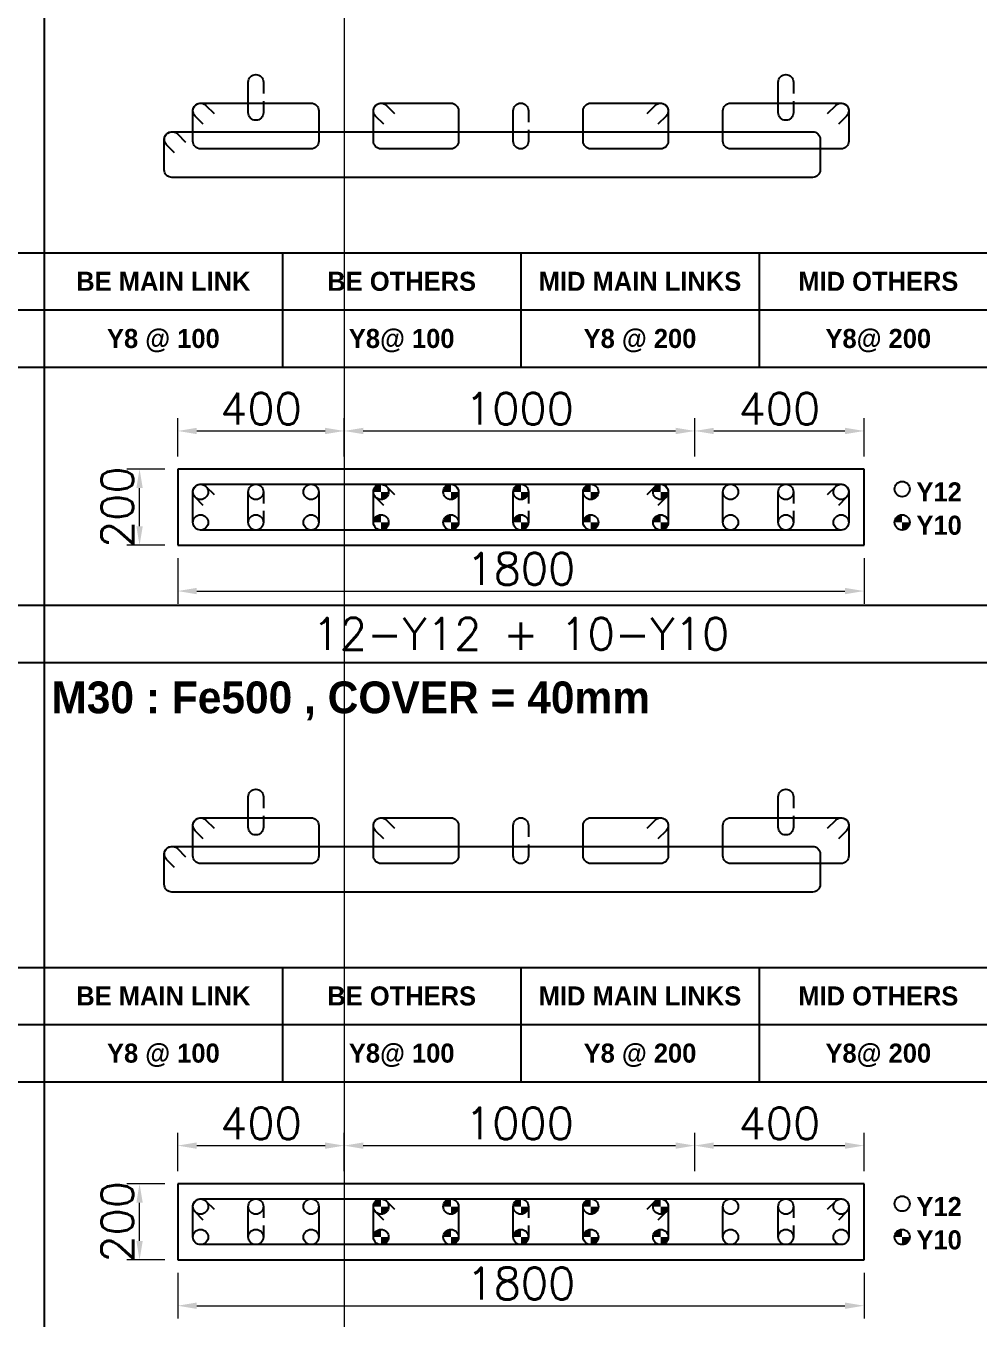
# Model space of a CAD drawing. Header units: millimetres. Extents: x -28707963 to -28231469, y 696001 to 896471.
# Drawn here: x -28298180 to -28290680, y 835752 to 845932 of the extents above; entities that cross this region are included whole.
import ezdxf
from ezdxf.enums import TextEntityAlignment as Align

# ---------------------------------------------------------------- set-up
doc = ezdxf.new("R2010")
doc.units = ezdxf.units.MM
doc.header["$MEASUREMENT"] = 0
doc.header["$PDMODE"] = 34
doc.header["$PDSIZE"] = -8
doc.layers.get('0').update_dxf_attribs({"lineweight": 5})
for name, color, linetype in [('09 COL TEXT-SCH', 2, 'Continuous'), ('14 REINF', 6, 'Continuous'), ('22 TABLE FRAME', 5, 'Continuous'), ('23 STIRRUPS', 5, 'Continuous'), ('TEXT', 4, 'Continuous')]:
    doc.layers.add(name, color=color, linetype=linetype)
doc.layers.add('19 COLUMN', color=1, linetype='Continuous', lineweight=25)
doc.styles.add('adani bold', font='')
doc.styles.add('ROMANS', font='simplex.shx')
doc.styles.get('adani bold').set_extended_font_data('Adani Bold', bold=True)
doc.dimstyles.new('D 50', dxfattribs={"dimscale": 100, "dimtxt": 3, "dimasz": 1.5, "dimexe": 1, "dimexo": 1, "dimgap": 0.5, "dimtad": 1, "dimdec": 0, "dimdsep": 46, "dimtxsty": 'ROMANS', "dimcen": 2.5, "dimclrd": 5, "dimclre": 5, "dimclrt": 4, "dimadec": 0, "dimazin": 0, "dimtfac": 1, "dimtdec": 0, "dimtmove": 0, "dimatfit": 3, "dimfxl": 1, "dimlwd": 0, "dimlwe": 0, "dimarcsym": 0})

# ---------------------------------------------------------------- blocks, each defined once
blk = doc.blocks.new('*D535')
at = {"color": 5, "lineweight": 0, "transparency": 16777216}
for p, q in [((-28296986, 836118), (-28296986, 835758)), ((-28291586, 836118), (-28291586, 835758)), ((-28296836, 835858), (-28291736, 835858))]:
    blk.add_line(p, q, dxfattribs=at)
at = {"color": 5, "transparency": 16777216}
for points in [[(-28296836, 835883), (-28296836, 835833), (-28296986, 835858)], [(-28291736, 835833), (-28291736, 835883), (-28291586, 835858)]]:
    blk.add_solid(points, dxfattribs=at)
at = {"layer": 'Defpoints', "color": 0, "transparency": 16777216}
for p in [(-28296986, 836218), (-28291586, 836218), (-28291586, 835858)]:
    blk.add_point(p, dxfattribs=at)
at = {"color": 4, "transparency": 16777216, "insert": (-28294286, 836033), "char_height": 250, "attachment_point": 5, "style": 'ROMANS'}
blk.add_mtext('1800', dxfattribs=at)
blk = doc.blocks.new('*D536')
at = {"color": 5, "lineweight": 0, "transparency": 16777216}
for p, q in [((-28296986, 841743), (-28296986, 841383)), ((-28291586, 841743), (-28291586, 841383)), ((-28296836, 841483), (-28291736, 841483))]:
    blk.add_line(p, q, dxfattribs=at)
at = {"color": 5, "transparency": 16777216}
for points in [[(-28296836, 841508), (-28296836, 841458), (-28296986, 841483)], [(-28291736, 841458), (-28291736, 841508), (-28291586, 841483)]]:
    blk.add_solid(points, dxfattribs=at)
at = {"layer": 'Defpoints', "color": 0, "transparency": 16777216}
for p in [(-28296986, 841843), (-28291586, 841843), (-28291586, 841483)]:
    blk.add_point(p, dxfattribs=at)
at = {"color": 4, "transparency": 16777216, "insert": (-28294286, 841658), "char_height": 250, "attachment_point": 5, "style": 'ROMANS'}
blk.add_mtext('1800', dxfattribs=at)
blk = doc.blocks.new('*D435')
at = {"color": 5, "lineweight": 0, "transparency": 16777216}
for p, q in [((-28297086, 836818), (-28297386, 836818)), ((-28297286, 836368), (-28297286, 836668)), ((-28297086, 836218), (-28297386, 836218))]:
    blk.add_line(p, q, dxfattribs=at)
at = {"color": 5, "transparency": 16777216}
for points in [[(-28297261, 836668), (-28297311, 836668), (-28297286, 836818)], [(-28297311, 836368), (-28297261, 836368), (-28297286, 836218)]]:
    blk.add_solid(points, dxfattribs=at)
at = {"layer": 'Defpoints', "color": 0, "transparency": 16777216}
for p in [(-28297286, 836818), (-28296986, 836818), (-28296986, 836218)]:
    blk.add_point(p, dxfattribs=at)
at = {"color": 4, "transparency": 16777216, "insert": (-28297461, 836518), "char_height": 250, "attachment_point": 5, "rotation": 90, "style": 'ROMANS'}
blk.add_mtext('200', dxfattribs=at)
blk = doc.blocks.new('*D436')
at = {"color": 5, "lineweight": 0, "transparency": 16777216}
for p, q in [((-28296986, 836918), (-28296986, 837218)), ((-28295676, 836918), (-28295676, 837218)), ((-28296836, 837118), (-28295826, 837118))]:
    blk.add_line(p, q, dxfattribs=at)
at = {"color": 5, "transparency": 16777216}
for points in [[(-28296836, 837143), (-28296836, 837093), (-28296986, 837118)], [(-28295826, 837093), (-28295826, 837143), (-28295676, 837118)]]:
    blk.add_solid(points, dxfattribs=at)
at = {"layer": 'Defpoints', "color": 0, "transparency": 16777216}
for p in [(-28295676, 837118), (-28296986, 836818), (-28295676, 836818)]:
    blk.add_point(p, dxfattribs=at)
at = {"color": 4, "transparency": 16777216, "insert": (-28296331, 837293), "char_height": 250, "attachment_point": 5, "style": 'ROMANS'}
blk.add_mtext('400', dxfattribs=at)
blk = doc.blocks.new('*D437')
at = {"color": 5, "lineweight": 0, "transparency": 16777216}
for p, q in [((-28295676, 836918), (-28295676, 837218)), ((-28292918, 836918), (-28292918, 837218)), ((-28295526, 837118), (-28293068, 837118))]:
    blk.add_line(p, q, dxfattribs=at)
at = {"color": 5, "transparency": 16777216}
for points in [[(-28295526, 837143), (-28295526, 837093), (-28295676, 837118)], [(-28293068, 837093), (-28293068, 837143), (-28292918, 837118)]]:
    blk.add_solid(points, dxfattribs=at)
at = {"layer": 'Defpoints', "color": 0, "transparency": 16777216}
for p in [(-28292918, 837118), (-28295676, 836818), (-28292918, 836818)]:
    blk.add_point(p, dxfattribs=at)
at = {"color": 4, "transparency": 16777216, "insert": (-28294297, 837293), "char_height": 250, "attachment_point": 5, "style": 'ROMANS'}
blk.add_mtext('1000', dxfattribs=at)
blk = doc.blocks.new('*D438')
at = {"color": 5, "lineweight": 0, "transparency": 16777216}
for p, q in [((-28292918, 836918), (-28292918, 837218)), ((-28291586, 836918), (-28291586, 837218)), ((-28292768, 837118), (-28291736, 837118))]:
    blk.add_line(p, q, dxfattribs=at)
at = {"color": 5, "transparency": 16777216}
for points in [[(-28292768, 837143), (-28292768, 837093), (-28292918, 837118)], [(-28291736, 837093), (-28291736, 837143), (-28291586, 837118)]]:
    blk.add_solid(points, dxfattribs=at)
at = {"layer": 'Defpoints', "color": 0, "transparency": 16777216}
for p in [(-28291586, 837118), (-28292918, 836818), (-28291586, 836818)]:
    blk.add_point(p, dxfattribs=at)
at = {"color": 4, "transparency": 16777216, "insert": (-28292252, 837293), "char_height": 250, "attachment_point": 5, "style": 'ROMANS'}
blk.add_mtext('400', dxfattribs=at)
blk = doc.blocks.new('*D439')
at = {"color": 5, "lineweight": 0, "transparency": 16777216}
for p, q in [((-28297086, 842443), (-28297386, 842443)), ((-28297286, 841993), (-28297286, 842293)), ((-28297086, 841843), (-28297386, 841843))]:
    blk.add_line(p, q, dxfattribs=at)
at = {"color": 5, "transparency": 16777216}
for points in [[(-28297261, 842293), (-28297311, 842293), (-28297286, 842443)], [(-28297311, 841993), (-28297261, 841993), (-28297286, 841843)]]:
    blk.add_solid(points, dxfattribs=at)
at = {"layer": 'Defpoints', "color": 0, "transparency": 16777216}
for p in [(-28297286, 842443), (-28296986, 842443), (-28296986, 841843)]:
    blk.add_point(p, dxfattribs=at)
at = {"color": 4, "transparency": 16777216, "insert": (-28297461, 842143), "char_height": 250, "attachment_point": 5, "rotation": 90, "style": 'ROMANS'}
blk.add_mtext('200', dxfattribs=at)
blk = doc.blocks.new('*D440')
at = {"color": 5, "lineweight": 0, "transparency": 16777216}
for p, q in [((-28296986, 842543), (-28296986, 842843)), ((-28295676, 842543), (-28295676, 842843)), ((-28296836, 842743), (-28295826, 842743))]:
    blk.add_line(p, q, dxfattribs=at)
at = {"color": 5, "transparency": 16777216}
for points in [[(-28296836, 842768), (-28296836, 842718), (-28296986, 842743)], [(-28295826, 842718), (-28295826, 842768), (-28295676, 842743)]]:
    blk.add_solid(points, dxfattribs=at)
at = {"layer": 'Defpoints', "color": 0, "transparency": 16777216}
for p in [(-28295676, 842743), (-28296986, 842443), (-28295676, 842443)]:
    blk.add_point(p, dxfattribs=at)
at = {"color": 4, "transparency": 16777216, "insert": (-28296331, 842918), "char_height": 250, "attachment_point": 5, "style": 'ROMANS'}
blk.add_mtext('400', dxfattribs=at)
blk = doc.blocks.new('*D441')
at = {"color": 5, "lineweight": 0, "transparency": 16777216}
for p, q in [((-28295676, 842543), (-28295676, 842843)), ((-28292918, 842543), (-28292918, 842843)), ((-28295526, 842743), (-28293068, 842743))]:
    blk.add_line(p, q, dxfattribs=at)
at = {"color": 5, "transparency": 16777216}
for points in [[(-28295526, 842768), (-28295526, 842718), (-28295676, 842743)], [(-28293068, 842718), (-28293068, 842768), (-28292918, 842743)]]:
    blk.add_solid(points, dxfattribs=at)
at = {"layer": 'Defpoints', "color": 0, "transparency": 16777216}
for p in [(-28292918, 842743), (-28295676, 842443), (-28292918, 842443)]:
    blk.add_point(p, dxfattribs=at)
at = {"color": 4, "transparency": 16777216, "insert": (-28294297, 842918), "char_height": 250, "attachment_point": 5, "style": 'ROMANS'}
blk.add_mtext('1000', dxfattribs=at)
blk = doc.blocks.new('*D442')
at = {"color": 5, "lineweight": 0, "transparency": 16777216}
for p, q in [((-28292918, 842543), (-28292918, 842843)), ((-28291586, 842543), (-28291586, 842843)), ((-28292768, 842743), (-28291736, 842743))]:
    blk.add_line(p, q, dxfattribs=at)
at = {"color": 5, "transparency": 16777216}
for points in [[(-28292768, 842768), (-28292768, 842718), (-28292918, 842743)], [(-28291736, 842718), (-28291736, 842768), (-28291586, 842743)]]:
    blk.add_solid(points, dxfattribs=at)
at = {"layer": 'Defpoints', "color": 0, "transparency": 16777216}
for p in [(-28291586, 842743), (-28292918, 842443), (-28291586, 842443)]:
    blk.add_point(p, dxfattribs=at)
at = {"color": 4, "transparency": 16777216, "insert": (-28292252, 842918), "char_height": 250, "attachment_point": 5, "style": 'ROMANS'}
blk.add_mtext('400', dxfattribs=at)

msp = doc.modelspace()

# ---------------------------------------------------------------- hatches: boundary and pattern name
at = {"layer": '14 REINF'}
h = msp.add_hatch(color=6, dxfattribs=at)
edge = h.paths.add_edge_path(flags=0)
edge.add_line((-28295446.1, 842263.4), (-28295386.1, 842263.4))
edge.add_line((-28295386.1, 842263.4), (-28295386.1, 842323.4))
edge.add_arc((-28295386.1, 842263.4), 60, 90, 180)
edge = h.paths.add_edge_path(flags=0)
edge.add_line((-28295326.1, 842263.4), (-28295386.1, 842263.4))
edge.add_line((-28295386.1, 842263.4), (-28295386.1, 842203.4))
edge.add_arc((-28295386.1, 842263.4), 60, 270, 360)
h = msp.add_hatch(color=6, dxfattribs=at)
edge = h.paths.add_edge_path(flags=0)
edge.add_line((-28294896.1, 842263.4), (-28294836.1, 842263.4))
edge.add_line((-28294836.1, 842263.4), (-28294836.1, 842323.4))
edge.add_arc((-28294836.1, 842263.4), 60, 90, 180)
edge = h.paths.add_edge_path(flags=0)
edge.add_line((-28294776.1, 842263.4), (-28294836.1, 842263.4))
edge.add_line((-28294836.1, 842263.4), (-28294836.1, 842203.4))
edge.add_arc((-28294836.1, 842263.4), 60, 270, 360)
h = msp.add_hatch(color=6, dxfattribs=at)
edge = h.paths.add_edge_path(flags=0)
edge.add_line((-28294346.1, 842263.4), (-28294286.1, 842263.4))
edge.add_line((-28294286.1, 842263.4), (-28294286.1, 842323.4))
edge.add_arc((-28294286.1, 842263.4), 60, 90, 180)
edge = h.paths.add_edge_path(flags=0)
edge.add_line((-28294226.1, 842263.4), (-28294286.1, 842263.4))
edge.add_line((-28294286.1, 842263.4), (-28294286.1, 842203.4))
edge.add_arc((-28294286.1, 842263.4), 60, 270, 360)
h = msp.add_hatch(color=6, dxfattribs=at)
edge = h.paths.add_edge_path(flags=0)
edge.add_line((-28293796.1, 842263.4), (-28293736.1, 842263.4))
edge.add_line((-28293736.1, 842263.4), (-28293736.1, 842323.4))
edge.add_arc((-28293736.1, 842263.4), 60, 90, 180)
edge = h.paths.add_edge_path(flags=0)
edge.add_line((-28293676.1, 842263.4), (-28293736.1, 842263.4))
edge.add_line((-28293736.1, 842263.4), (-28293736.1, 842203.4))
edge.add_arc((-28293736.1, 842263.4), 60, 270, 360)
h = msp.add_hatch(color=6, dxfattribs=at)
edge = h.paths.add_edge_path(flags=0)
edge.add_line((-28293246.1, 842263.4), (-28293186.1, 842263.4))
edge.add_line((-28293186.1, 842263.4), (-28293186.1, 842323.4))
edge.add_arc((-28293186.1, 842263.4), 60, 90, 180)
edge = h.paths.add_edge_path(flags=0)
edge.add_line((-28293126.1, 842263.4), (-28293186.1, 842263.4))
edge.add_line((-28293186.1, 842263.4), (-28293186.1, 842203.4))
edge.add_arc((-28293186.1, 842263.4), 60, 270, 360)
h = msp.add_hatch(color=6, dxfattribs=at)
edge = h.paths.add_edge_path(flags=0)
edge.add_line((-28295446.1, 842023.4), (-28295386.1, 842023.4))
edge.add_line((-28295386.1, 842023.4), (-28295386.1, 842083.4))
edge.add_arc((-28295386.1, 842023.4), 60, 90, 180)
edge = h.paths.add_edge_path(flags=0)
edge.add_line((-28295326.1, 842023.4), (-28295386.1, 842023.4))
edge.add_line((-28295386.1, 842023.4), (-28295386.1, 841963.4))
edge.add_arc((-28295386.1, 842023.4), 60, 270, 360)
h = msp.add_hatch(color=6, dxfattribs=at)
edge = h.paths.add_edge_path(flags=0)
edge.add_line((-28294896.1, 842023.4), (-28294836.1, 842023.4))
edge.add_line((-28294836.1, 842023.4), (-28294836.1, 842083.4))
edge.add_arc((-28294836.1, 842023.4), 60, 90, 180)
edge = h.paths.add_edge_path(flags=0)
edge.add_line((-28294776.1, 842023.4), (-28294836.1, 842023.4))
edge.add_line((-28294836.1, 842023.4), (-28294836.1, 841963.4))
edge.add_arc((-28294836.1, 842023.4), 60, 270, 360)
h = msp.add_hatch(color=6, dxfattribs=at)
edge = h.paths.add_edge_path(flags=0)
edge.add_line((-28294346.1, 842023.4), (-28294286.1, 842023.4))
edge.add_line((-28294286.1, 842023.4), (-28294286.1, 842083.4))
edge.add_arc((-28294286.1, 842023.4), 60, 90, 180)
edge = h.paths.add_edge_path(flags=0)
edge.add_line((-28294226.1, 842023.4), (-28294286.1, 842023.4))
edge.add_line((-28294286.1, 842023.4), (-28294286.1, 841963.4))
edge.add_arc((-28294286.1, 842023.4), 60, 270, 360)
h = msp.add_hatch(color=6, dxfattribs=at)
edge = h.paths.add_edge_path(flags=0)
edge.add_line((-28293796.1, 842023.4), (-28293736.1, 842023.4))
edge.add_line((-28293736.1, 842023.4), (-28293736.1, 842083.4))
edge.add_arc((-28293736.1, 842023.4), 60, 90, 180)
edge = h.paths.add_edge_path(flags=0)
edge.add_line((-28293676.1, 842023.4), (-28293736.1, 842023.4))
edge.add_line((-28293736.1, 842023.4), (-28293736.1, 841963.4))
edge.add_arc((-28293736.1, 842023.4), 60, 270, 360)
h = msp.add_hatch(color=6, dxfattribs=at)
edge = h.paths.add_edge_path(flags=0)
edge.add_line((-28293246.1, 842023.4), (-28293186.1, 842023.4))
edge.add_line((-28293186.1, 842023.4), (-28293186.1, 842083.4))
edge.add_arc((-28293186.1, 842023.4), 60, 90, 180)
edge = h.paths.add_edge_path(flags=0)
edge.add_line((-28293126.1, 842023.4), (-28293186.1, 842023.4))
edge.add_line((-28293186.1, 842023.4), (-28293186.1, 841963.4))
edge.add_arc((-28293186.1, 842023.4), 60, 270, 360)
h = msp.add_hatch(color=6, dxfattribs=at)
edge = h.paths.add_edge_path(flags=0)
edge.add_line((-28291346.1, 842023.4), (-28291286.1, 842023.4))
edge.add_line((-28291286.1, 842023.4), (-28291286.1, 842083.4))
edge.add_arc((-28291286.1, 842023.4), 60, 90, 180)
edge = h.paths.add_edge_path(flags=0)
edge.add_line((-28291226.1, 842023.4), (-28291286.1, 842023.4))
edge.add_line((-28291286.1, 842023.4), (-28291286.1, 841963.4))
edge.add_arc((-28291286.1, 842023.4), 60, 270, 360)
h = msp.add_hatch(color=6, dxfattribs=at)
edge = h.paths.add_edge_path(flags=0)
edge.add_line((-28295446.1, 836638.4), (-28295386.1, 836638.4))
edge.add_line((-28295386.1, 836638.4), (-28295386.1, 836698.4))
edge.add_arc((-28295386.1, 836638.4), 60, 90, 180)
edge = h.paths.add_edge_path(flags=0)
edge.add_line((-28295326.1, 836638.4), (-28295386.1, 836638.4))
edge.add_line((-28295386.1, 836638.4), (-28295386.1, 836578.4))
edge.add_arc((-28295386.1, 836638.4), 60, 270, 360)
h = msp.add_hatch(color=6, dxfattribs=at)
edge = h.paths.add_edge_path(flags=0)
edge.add_line((-28294896.1, 836638.4), (-28294836.1, 836638.4))
edge.add_line((-28294836.1, 836638.4), (-28294836.1, 836698.4))
edge.add_arc((-28294836.1, 836638.4), 60, 90, 180)
edge = h.paths.add_edge_path(flags=0)
edge.add_line((-28294776.1, 836638.4), (-28294836.1, 836638.4))
edge.add_line((-28294836.1, 836638.4), (-28294836.1, 836578.4))
edge.add_arc((-28294836.1, 836638.4), 60, 270, 360)
h = msp.add_hatch(color=6, dxfattribs=at)
edge = h.paths.add_edge_path(flags=0)
edge.add_line((-28294346.1, 836638.4), (-28294286.1, 836638.4))
edge.add_line((-28294286.1, 836638.4), (-28294286.1, 836698.4))
edge.add_arc((-28294286.1, 836638.4), 60, 90, 180)
edge = h.paths.add_edge_path(flags=0)
edge.add_line((-28294226.1, 836638.4), (-28294286.1, 836638.4))
edge.add_line((-28294286.1, 836638.4), (-28294286.1, 836578.4))
edge.add_arc((-28294286.1, 836638.4), 60, 270, 360)
h = msp.add_hatch(color=6, dxfattribs=at)
edge = h.paths.add_edge_path(flags=0)
edge.add_line((-28293796.1, 836638.4), (-28293736.1, 836638.4))
edge.add_line((-28293736.1, 836638.4), (-28293736.1, 836698.4))
edge.add_arc((-28293736.1, 836638.4), 60, 90, 180)
edge = h.paths.add_edge_path(flags=0)
edge.add_line((-28293676.1, 836638.4), (-28293736.1, 836638.4))
edge.add_line((-28293736.1, 836638.4), (-28293736.1, 836578.4))
edge.add_arc((-28293736.1, 836638.4), 60, 270, 360)
h = msp.add_hatch(color=6, dxfattribs=at)
edge = h.paths.add_edge_path(flags=0)
edge.add_line((-28293246.1, 836638.4), (-28293186.1, 836638.4))
edge.add_line((-28293186.1, 836638.4), (-28293186.1, 836698.4))
edge.add_arc((-28293186.1, 836638.4), 60, 90, 180)
edge = h.paths.add_edge_path(flags=0)
edge.add_line((-28293126.1, 836638.4), (-28293186.1, 836638.4))
edge.add_line((-28293186.1, 836638.4), (-28293186.1, 836578.4))
edge.add_arc((-28293186.1, 836638.4), 60, 270, 360)
h = msp.add_hatch(color=6, dxfattribs=at)
edge = h.paths.add_edge_path(flags=0)
edge.add_line((-28295446.1, 836398.4), (-28295386.1, 836398.4))
edge.add_line((-28295386.1, 836398.4), (-28295386.1, 836458.4))
edge.add_arc((-28295386.1, 836398.4), 60, 90, 180)
edge = h.paths.add_edge_path(flags=0)
edge.add_line((-28295326.1, 836398.4), (-28295386.1, 836398.4))
edge.add_line((-28295386.1, 836398.4), (-28295386.1, 836338.4))
edge.add_arc((-28295386.1, 836398.4), 60, 270, 360)
h = msp.add_hatch(color=6, dxfattribs=at)
edge = h.paths.add_edge_path(flags=0)
edge.add_line((-28294896.1, 836398.4), (-28294836.1, 836398.4))
edge.add_line((-28294836.1, 836398.4), (-28294836.1, 836458.4))
edge.add_arc((-28294836.1, 836398.4), 60, 90, 180)
edge = h.paths.add_edge_path(flags=0)
edge.add_line((-28294776.1, 836398.4), (-28294836.1, 836398.4))
edge.add_line((-28294836.1, 836398.4), (-28294836.1, 836338.4))
edge.add_arc((-28294836.1, 836398.4), 60, 270, 360)
h = msp.add_hatch(color=6, dxfattribs=at)
edge = h.paths.add_edge_path(flags=0)
edge.add_line((-28294346.1, 836398.4), (-28294286.1, 836398.4))
edge.add_line((-28294286.1, 836398.4), (-28294286.1, 836458.4))
edge.add_arc((-28294286.1, 836398.4), 60, 90, 180)
edge = h.paths.add_edge_path(flags=0)
edge.add_line((-28294226.1, 836398.4), (-28294286.1, 836398.4))
edge.add_line((-28294286.1, 836398.4), (-28294286.1, 836338.4))
edge.add_arc((-28294286.1, 836398.4), 60, 270, 360)
h = msp.add_hatch(color=6, dxfattribs=at)
edge = h.paths.add_edge_path(flags=0)
edge.add_line((-28293796.1, 836398.4), (-28293736.1, 836398.4))
edge.add_line((-28293736.1, 836398.4), (-28293736.1, 836458.4))
edge.add_arc((-28293736.1, 836398.4), 60, 90, 180)
edge = h.paths.add_edge_path(flags=0)
edge.add_line((-28293676.1, 836398.4), (-28293736.1, 836398.4))
edge.add_line((-28293736.1, 836398.4), (-28293736.1, 836338.4))
edge.add_arc((-28293736.1, 836398.4), 60, 270, 360)
h = msp.add_hatch(color=6, dxfattribs=at)
edge = h.paths.add_edge_path(flags=0)
edge.add_line((-28293246.1, 836398.4), (-28293186.1, 836398.4))
edge.add_line((-28293186.1, 836398.4), (-28293186.1, 836458.4))
edge.add_arc((-28293186.1, 836398.4), 60, 90, 180)
edge = h.paths.add_edge_path(flags=0)
edge.add_line((-28293126.1, 836398.4), (-28293186.1, 836398.4))
edge.add_line((-28293186.1, 836398.4), (-28293186.1, 836338.4))
edge.add_arc((-28293186.1, 836398.4), 60, 270, 360)
h = msp.add_hatch(color=6, dxfattribs=at)
edge = h.paths.add_edge_path(flags=0)
edge.add_line((-28291346.1, 836398.4), (-28291286.1, 836398.4))
edge.add_line((-28291286.1, 836398.4), (-28291286.1, 836458.4))
edge.add_arc((-28291286.1, 836398.4), 60, 90, 180)
edge = h.paths.add_edge_path(flags=0)
edge.add_line((-28291226.1, 836398.4), (-28291286.1, 836398.4))
edge.add_line((-28291286.1, 836398.4), (-28291286.1, 836338.4))
edge.add_arc((-28291286.1, 836398.4), 60, 270, 360)

# ---------------------------------------------------------------- linework, layer by layer
msp.add_line((-28295675.5, 896471.2), (-28295675.5, 817472.8))
at = {"layer": '14 REINF', "color": 6}
for centre in [(-28291286.1, 842285.9), (-28296806.1, 842263.4), (-28296371.1, 842263.4), (-28295936.1, 842263.4), (-28295386.1, 842263.4), (-28294836.1, 842263.4), (-28294286.1, 842263.4), (-28293736.1, 842263.4), (-28293186.1, 842263.4), (-28292636.1, 842263.4), (-28292201.1, 842263.4), (-28291766.1, 842263.4), (-28296806.1, 842023.4), (-28296371.1, 842023.4), (-28295936.1, 842023.4), (-28295386.1, 842023.4), (-28294836.1, 842023.4), (-28294286.1, 842023.4), (-28293736.1, 842023.4), (-28293186.1, 842023.4), (-28292636.1, 842023.4), (-28292201.1, 842023.4), (-28291766.1, 842023.4), (-28291286.1, 842023.4), (-28296806.1, 836638.4), (-28296371.1, 836638.4), (-28295936.1, 836638.4), (-28295386.1, 836638.4), (-28294836.1, 836638.4), (-28294286.1, 836638.4), (-28293736.1, 836638.4), (-28293186.1, 836638.4), (-28292636.1, 836638.4), (-28292201.1, 836638.4), (-28291766.1, 836638.4), (-28291286.1, 836660.9), (-28296806.1, 836398.4), (-28296371.1, 836398.4), (-28295936.1, 836398.4), (-28295386.1, 836398.4), (-28294836.1, 836398.4), (-28294286.1, 836398.4), (-28293736.1, 836398.4), (-28293186.1, 836398.4), (-28292636.1, 836398.4), (-28292201.1, 836398.4), (-28291766.1, 836398.4), (-28291286.1, 836398.4)]:
    msp.add_circle(centre, 60, dxfattribs=at)
at = {"layer": '19 COLUMN', "color": 4}
for points in [[(-28291586.1, 842443.4), (-28296986.1, 842443.4)], [(-28296986.1, 842443.4), (-28296986.1, 841843.4)], [(-28291586.1, 841843.4), (-28291586.1, 842443.4)], [(-28296986.1, 841843.4), (-28291586.1, 841843.4)], [(-28291586.1, 836818.4), (-28296986.1, 836818.4)], [(-28296986.1, 836818.4), (-28296986.1, 836218.4)], [(-28291586.1, 836218.4), (-28291586.1, 836818.4)], [(-28296986.1, 836218.4), (-28291586.1, 836218.4)]]:
    msp.add_lwpolyline(points, dxfattribs=at)
at = {"layer": '22 TABLE FRAME', "color": 5, "linetype": 'Continuous'}
for p, q in [((-28298036.1, 863421.2), (-28298036.1, 788796.2)), ((-28330286.1, 844146.2), (-28245536.1, 844146.2)), ((-28296161.1, 844146.2), (-28296161.1, 843246.2)), ((-28294286.1, 844146.2), (-28294286.1, 843246.2)), ((-28292411.1, 844146.2), (-28292411.1, 843246.2)), ((-28330286.1, 843696.2), (-28245536.1, 843696.2)), ((-28330286.1, 843246.2), (-28245536.1, 843246.2)), ((-28330286.1, 841371.2), (-28245536.1, 841371.2)), ((-28334786.1, 840921.2), (-28245536.1, 840921.2)), ((-28330286.1, 838521.2), (-28245536.1, 838521.2)), ((-28296161.1, 838521.2), (-28296161.1, 837621.2)), ((-28294286.1, 838521.2), (-28294286.1, 837621.2)), ((-28292411.1, 838521.2), (-28292411.1, 837621.2)), ((-28330286.1, 838071.2), (-28245536.1, 838071.2)), ((-28330286.1, 837621.2), (-28245536.1, 837621.2))]:
    msp.add_line(p, q, dxfattribs=at)
at = {"layer": '23 STIRRUPS', "color": 5}
for points in [[(-28296311.1, 845338.4), (-28296311.1, 845248.4, -1), (-28296431.1, 845248.4), (-28296431.1, 845488.4, -1), (-28296311.1, 845488.4), (-28296311.1, 845398.4)], [(-28292141.1, 845338.4), (-28292141.1, 845248.4, -1), (-28292261.1, 845248.4), (-28292261.1, 845488.4, -1), (-28292141.1, 845488.4), (-28292141.1, 845398.4)], [(-28296784.9, 845157.3), (-28296848.5, 845220.9, -0.668178), (-28296806.1, 845323.4), (-28295936.1, 845323.4, -0.4142136), (-28295876.1, 845263.4), (-28295876.1, 845023.4, -0.4142136), (-28295936.1, 844963.4), (-28296806.1, 844963.4, -0.4142136), (-28296866.1, 845023.4), (-28296866.1, 845263.4, -0.6681793), (-28296763.7, 845305.8), (-28296700, 845242.1)], [(-28295364.9, 845157.3), (-28295428.6, 845220.9, -0.6683136), (-28295386.1, 845323.4), (-28294836.1, 845323.4, -0.4143234), (-28294776.1, 845263.4), (-28294776.1, 845023.4, -0.4143234), (-28294836.1, 844963.4), (-28295386.1, 844963.4, -0.4143234), (-28295446.1, 845023.4), (-28295446.1, 845263.4, -0.6681793), (-28295343.7, 845305.8), (-28295280.1, 845242.1)], [(-28294226.1, 845113.4), (-28294226.1, 845023.4, -1), (-28294346.1, 845023.4), (-28294346.1, 845263.4, -1), (-28294226.1, 845263.4), (-28294226.1, 845173.4)], [(-28293292.1, 845242.1), (-28293228.5, 845305.8, -0.6681793), (-28293126.1, 845263.4), (-28293126.1, 845023.4, -0.4143234), (-28293186.1, 844963.4), (-28293736.1, 844963.4, -0.4143234), (-28293796.1, 845023.4), (-28293796.1, 845263.4, -0.4143234), (-28293736.1, 845323.4), (-28293186.1, 845323.4, -0.6683136), (-28293143.6, 845220.9), (-28293207.3, 845157.3)], [(-28291872.2, 845242.1), (-28291808.5, 845305.8, -0.6681793), (-28291706.1, 845263.4), (-28291706.1, 845023.4, -0.4142136), (-28291766.1, 844963.4), (-28292636.1, 844963.4, -0.4142136), (-28292696.1, 845023.4), (-28292696.1, 845263.4, -0.4142136), (-28292636.1, 845323.4), (-28291766.1, 845323.4, -0.668178), (-28291723.7, 845220.9), (-28291787.3, 845157.3)], [(-28297009.9, 844932.3), (-28297073.5, 844995.9, -0.668178), (-28297031.1, 845098.4), (-28291991.1, 845098.4, -0.4142136), (-28291931.1, 845038.4), (-28291931.1, 844798.4, -0.4142136), (-28291991.1, 844738.4), (-28297031.1, 844738.4, -0.4142136), (-28297091.1, 844798.4), (-28297091.1, 845038.4, -0.6681793), (-28296988.7, 845080.8), (-28296925, 845017.1)], [(-28296784.9, 842157.3), (-28296848.5, 842220.9, -0.668178), (-28296806.1, 842323.4), (-28291766.1, 842323.4, -0.4142136), (-28291706.1, 842263.4), (-28291706.1, 842023.4, -0.4142136), (-28291766.1, 841963.4), (-28296806.1, 841963.4, -0.4142136), (-28296866.1, 842023.4), (-28296866.1, 842263.4, -0.6681793), (-28296763.7, 842305.8), (-28296700, 842242.1)], [(-28296784.9, 842157.3), (-28296848.5, 842220.9, -0.668178), (-28296806.1, 842323.4), (-28295936.1, 842323.4, -0.4142136), (-28295876.1, 842263.4), (-28295876.1, 842023.4, -0.4142136), (-28295936.1, 841963.4), (-28296806.1, 841963.4, -0.4142136), (-28296866.1, 842023.4), (-28296866.1, 842263.4, -0.6681793), (-28296763.7, 842305.8), (-28296700, 842242.1)], [(-28296311.1, 842113.4), (-28296311.1, 842023.4, -1), (-28296431.1, 842023.4), (-28296431.1, 842263.4, -1), (-28296311.1, 842263.4), (-28296311.1, 842173.4)], [(-28295364.9, 842157.3), (-28295428.6, 842220.9, -0.6683136), (-28295386.1, 842323.4), (-28294836.1, 842323.4, -0.4143234), (-28294776.1, 842263.4), (-28294776.1, 842023.4, -0.4143234), (-28294836.1, 841963.4), (-28295386.1, 841963.4, -0.4143234), (-28295446.1, 842023.4), (-28295446.1, 842263.4, -0.6681793), (-28295343.7, 842305.8), (-28295280.1, 842242.1)], [(-28294226.1, 842113.4), (-28294226.1, 842023.4, -1), (-28294346.1, 842023.4), (-28294346.1, 842263.4, -1), (-28294226.1, 842263.4), (-28294226.1, 842173.4)], [(-28293292.1, 842242.1), (-28293228.5, 842305.8, -0.6681793), (-28293126.1, 842263.4), (-28293126.1, 842023.4, -0.4143234), (-28293186.1, 841963.4), (-28293736.1, 841963.4, -0.4143234), (-28293796.1, 842023.4), (-28293796.1, 842263.4, -0.4143234), (-28293736.1, 842323.4), (-28293186.1, 842323.4, -0.6683136), (-28293143.6, 842220.9), (-28293207.3, 842157.3)], [(-28291872.2, 842242.1), (-28291808.5, 842305.8, -0.6681793), (-28291706.1, 842263.4), (-28291706.1, 842023.4, -0.4142136), (-28291766.1, 841963.4), (-28292636.1, 841963.4, -0.4142136), (-28292696.1, 842023.4), (-28292696.1, 842263.4, -0.4142136), (-28292636.1, 842323.4), (-28291766.1, 842323.4, -0.668178), (-28291723.7, 842220.9), (-28291787.3, 842157.3)], [(-28292141.1, 842113.4), (-28292141.1, 842023.4, -1), (-28292261.1, 842023.4), (-28292261.1, 842263.4, -1), (-28292141.1, 842263.4), (-28292141.1, 842173.4)], [(-28296311.1, 839713.4), (-28296311.1, 839623.4, -1), (-28296431.1, 839623.4), (-28296431.1, 839863.4, -1), (-28296311.1, 839863.4), (-28296311.1, 839773.4)], [(-28292141.1, 839713.4), (-28292141.1, 839623.4, -1), (-28292261.1, 839623.4), (-28292261.1, 839863.4, -1), (-28292141.1, 839863.4), (-28292141.1, 839773.4)], [(-28296784.9, 839532.3), (-28296848.5, 839595.9, -0.668178), (-28296806.1, 839698.4), (-28295936.1, 839698.4, -0.4142136), (-28295876.1, 839638.4), (-28295876.1, 839398.4, -0.4142136), (-28295936.1, 839338.4), (-28296806.1, 839338.4, -0.4142136), (-28296866.1, 839398.4), (-28296866.1, 839638.4, -0.6681793), (-28296763.7, 839680.8), (-28296700, 839617.1)], [(-28295364.9, 839532.3), (-28295428.6, 839595.9, -0.6683136), (-28295386.1, 839698.4), (-28294836.1, 839698.4, -0.4143234), (-28294776.1, 839638.4), (-28294776.1, 839398.4, -0.4143234), (-28294836.1, 839338.4), (-28295386.1, 839338.4, -0.4143234), (-28295446.1, 839398.4), (-28295446.1, 839638.4, -0.6681793), (-28295343.7, 839680.8), (-28295280.1, 839617.1)], [(-28294226.1, 839488.4), (-28294226.1, 839398.4, -1), (-28294346.1, 839398.4), (-28294346.1, 839638.4, -1), (-28294226.1, 839638.4), (-28294226.1, 839548.4)], [(-28293292.1, 839617.1), (-28293228.5, 839680.8, -0.6681793), (-28293126.1, 839638.4), (-28293126.1, 839398.4, -0.4143234), (-28293186.1, 839338.4), (-28293736.1, 839338.4, -0.4143234), (-28293796.1, 839398.4), (-28293796.1, 839638.4, -0.4143234), (-28293736.1, 839698.4), (-28293186.1, 839698.4, -0.6683136), (-28293143.6, 839595.9), (-28293207.3, 839532.3)], [(-28291872.2, 839617.1), (-28291808.5, 839680.8, -0.6681793), (-28291706.1, 839638.4), (-28291706.1, 839398.4, -0.4142136), (-28291766.1, 839338.4), (-28292636.1, 839338.4, -0.4142136), (-28292696.1, 839398.4), (-28292696.1, 839638.4, -0.4142136), (-28292636.1, 839698.4), (-28291766.1, 839698.4, -0.668178), (-28291723.7, 839595.9), (-28291787.3, 839532.3)], [(-28297009.9, 839307.3), (-28297073.5, 839370.9, -0.668178), (-28297031.1, 839473.4), (-28291991.1, 839473.4, -0.4142136), (-28291931.1, 839413.4), (-28291931.1, 839173.4, -0.4142136), (-28291991.1, 839113.4), (-28297031.1, 839113.4, -0.4142136), (-28297091.1, 839173.4), (-28297091.1, 839413.4, -0.6681793), (-28296988.7, 839455.8), (-28296925, 839392.1)], [(-28296784.9, 836532.3), (-28296848.5, 836595.9, -0.668178), (-28296806.1, 836698.4), (-28291766.1, 836698.4, -0.4142136), (-28291706.1, 836638.4), (-28291706.1, 836398.4, -0.4142136), (-28291766.1, 836338.4), (-28296806.1, 836338.4, -0.4142136), (-28296866.1, 836398.4), (-28296866.1, 836638.4, -0.6681793), (-28296763.7, 836680.8), (-28296700, 836617.1)], [(-28296784.9, 836532.3), (-28296848.5, 836595.9, -0.668178), (-28296806.1, 836698.4), (-28295936.1, 836698.4, -0.4142136), (-28295876.1, 836638.4), (-28295876.1, 836398.4, -0.4142136), (-28295936.1, 836338.4), (-28296806.1, 836338.4, -0.4142136), (-28296866.1, 836398.4), (-28296866.1, 836638.4, -0.6681793), (-28296763.7, 836680.8), (-28296700, 836617.1)], [(-28296311.1, 836488.4), (-28296311.1, 836398.4, -1), (-28296431.1, 836398.4), (-28296431.1, 836638.4, -1), (-28296311.1, 836638.4), (-28296311.1, 836548.4)], [(-28295364.9, 836532.3), (-28295428.6, 836595.9, -0.6683136), (-28295386.1, 836698.4), (-28294836.1, 836698.4, -0.4143234), (-28294776.1, 836638.4), (-28294776.1, 836398.4, -0.4143234), (-28294836.1, 836338.4), (-28295386.1, 836338.4, -0.4143234), (-28295446.1, 836398.4), (-28295446.1, 836638.4, -0.6681793), (-28295343.7, 836680.8), (-28295280.1, 836617.1)], [(-28294226.1, 836488.4), (-28294226.1, 836398.4, -1), (-28294346.1, 836398.4), (-28294346.1, 836638.4, -1), (-28294226.1, 836638.4), (-28294226.1, 836548.4)], [(-28293292.1, 836617.1), (-28293228.5, 836680.8, -0.6681793), (-28293126.1, 836638.4), (-28293126.1, 836398.4, -0.4143234), (-28293186.1, 836338.4), (-28293736.1, 836338.4, -0.4143234), (-28293796.1, 836398.4), (-28293796.1, 836638.4, -0.4143234), (-28293736.1, 836698.4), (-28293186.1, 836698.4, -0.6683136), (-28293143.6, 836595.9), (-28293207.3, 836532.3)], [(-28291872.2, 836617.1), (-28291808.5, 836680.8, -0.6681793), (-28291706.1, 836638.4), (-28291706.1, 836398.4, -0.4142136), (-28291766.1, 836338.4), (-28292636.1, 836338.4, -0.4142136), (-28292696.1, 836398.4), (-28292696.1, 836638.4, -0.4142136), (-28292636.1, 836698.4), (-28291766.1, 836698.4, -0.668178), (-28291723.7, 836595.9), (-28291787.3, 836532.3)], [(-28292141.1, 836488.4), (-28292141.1, 836398.4, -1), (-28292261.1, 836398.4), (-28292261.1, 836638.4, -1), (-28292141.1, 836638.4), (-28292141.1, 836548.4)]]:
    msp.add_lwpolyline(points, format="xyb", dxfattribs=at)

# ---------------------------------------------------------------- texts
at = {"layer": '09 COL TEXT-SCH', "color": 3, "linetype": 'Continuous', "style": 'ROMANS'}
msp.add_text('12-Y12 + 10-Y10', height=250, dxfattribs=at).set_placement((-28294286.1, 841146.2), align=Align.MIDDLE_CENTER)
at = {"layer": 'TEXT', "style": 'adani bold'}
for s, p in [('BE MAIN LINK', (-28297098.6, 843921.2)), ('BE OTHERS', (-28295223.6, 843921.2)), ('MID MAIN LINKS', (-28293348.6, 843921.2)), ('MID OTHERS', (-28291473.6, 843921.2)), ('Y8 @ 100', (-28297098.6, 843471.2)), ('Y8@ 100', (-28295223.6, 843471.2)), ('Y8 @ 200', (-28293348.6, 843471.2)), ('Y8@ 200', (-28291473.6, 843471.2)), ('BE MAIN LINK', (-28297098.6, 838296.2)), ('BE OTHERS', (-28295223.6, 838296.2)), ('MID MAIN LINKS', (-28293348.6, 838296.2)), ('MID OTHERS', (-28291473.6, 838296.2)), ('Y8 @ 100', (-28297098.6, 837846.2)), ('Y8@ 100', (-28295223.6, 837846.2)), ('Y8 @ 200', (-28293348.6, 837846.2)), ('Y8@ 200', (-28291473.6, 837846.2))]:
    msp.add_text(s, height=150, dxfattribs=at).set_placement(p, align=Align.MIDDLE_CENTER)
for s, p in [('Y12', (-28291173.6, 842263.7)), ('Y10', (-28291173.6, 842001.2)), ('Y12', (-28291173.6, 836638.7)), ('Y10', (-28291173.6, 836376.2))]:
    msp.add_text(s, height=150, dxfattribs=at).set_placement(p, align=Align.MIDDLE_LEFT)
at = {"layer": 'TEXT', "lineweight": 40, "style": 'adani bold'}
msp.add_text('M30 : Fe500 , COVER = 40mm', height=250, dxfattribs=at).set_placement((-28297979.8, 840521.2))

# ---------------------------------------------------------------- dimensions: what is measured, and where the dimension line sits
for p1, p2, distance, text, override, picture, middle in [((-28296986.1, 842443.4), (-28295675.5, 842443.4), 300, '400', {"dimtxt": 2.5, "dimtxsty": 'ROMANS'}, '*D440', (-28296330.8, 842918.4)), ((-28295675.5, 842443.4), (-28292917.6, 842443.4), 300, '1000', {"dimtxt": 2.5, "dimtxsty": 'ROMANS'}, '*D441', (-28294296.5, 842918.4)), ((-28292917.6, 842443.4), (-28291586.1, 842443.4), 300, '400', {"dimtxt": 2.5, "dimtxsty": 'ROMANS'}, '*D442', (-28292251.8, 842918.4)), ((-28296986.1, 841843.4), (-28291586.1, 841843.4), -360, '1800', {"dimtxt": 2.5}, '*D536', (-28294286.1, 841658.4)), ((-28296986.1, 836818.4), (-28295675.5, 836818.4), 300, '400', {"dimtxt": 2.5, "dimtxsty": 'ROMANS'}, '*D436', (-28296330.8, 837293.4)), ((-28295675.5, 836818.4), (-28292917.6, 836818.4), 300, '1000', {"dimtxt": 2.5, "dimtxsty": 'ROMANS'}, '*D437', (-28294296.5, 837293.4)), ((-28292917.6, 836818.4), (-28291586.1, 836818.4), 300, '400', {"dimtxt": 2.5, "dimtxsty": 'ROMANS'}, '*D438', (-28292251.8, 837293.4)), ((-28296986.1, 836218.4), (-28291586.1, 836218.4), -360, '1800', {"dimtxt": 2.5}, '*D535', (-28294286.1, 836033.4))]:
    dim = msp.add_aligned_dim(p1=p1, p2=p2, distance=distance, text=text, dimstyle='D 50', override=override)
    dim.commit()
    dim.dimension.update_dxf_attribs({"geometry": picture, "text_midpoint": middle})
for base, p1, p2, picture, middle in [((-28297286.1, 842443.4), (-28296986.1, 841843.4), (-28296986.1, 842443.4), '*D439', (-28297286.1, 842143.4)), ((-28297286.1, 836818.4), (-28296986.1, 836218.4), (-28296986.1, 836818.4), '*D435', (-28297286.1, 836518.4))]:
    dim = msp.add_linear_dim(base=base, p1=p1, p2=p2, angle=90, text='200', dimstyle='D 50', override={"dimtxt": 2.5})
    dim.commit()
    dim.dimension.update_dxf_attribs({"geometry": picture, "text_midpoint": middle, "dimtype": 161})

doc.saveas('drawing.dxf')
